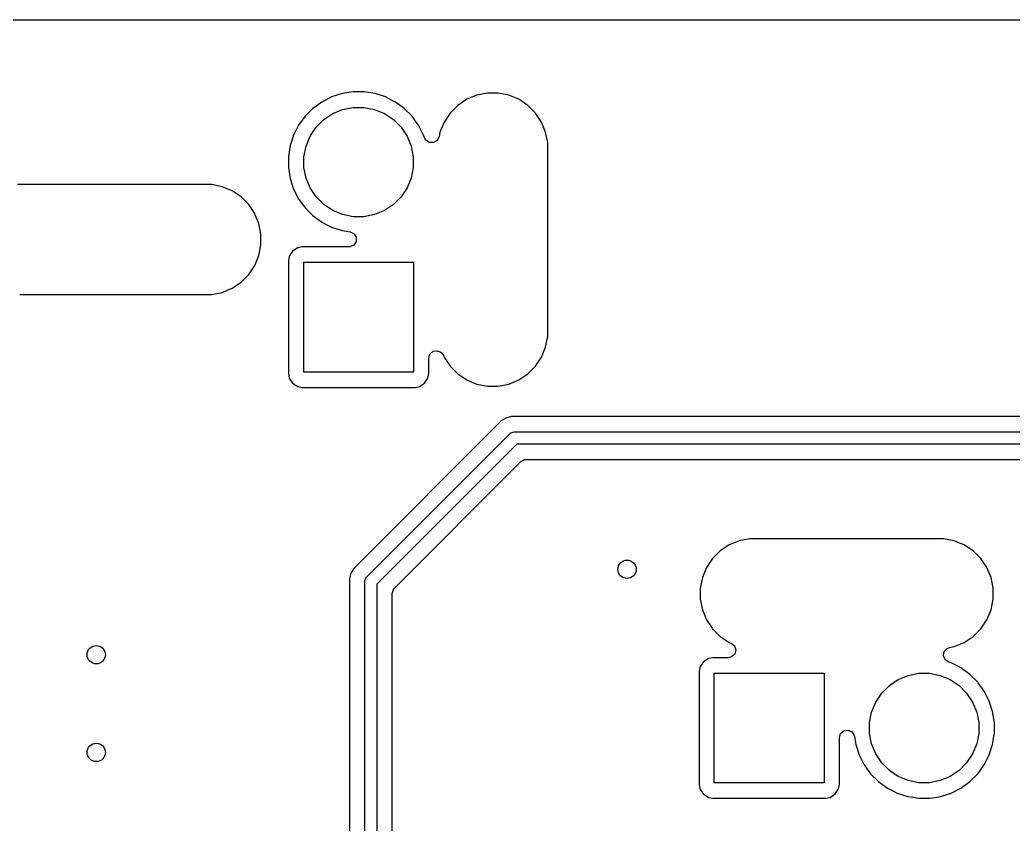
# Model space of a CAD drawing. Extents: x 45 to 205, y -97 to -37.
# Drawn here: x 61.45 to 77.73, y -50.57 to -37.4 of the extents above; entities that cross this region are included whole.
import ezdxf

# ---------------------------------------------------------------- set-up
doc = ezdxf.new("R2010")
doc.units = 0
doc.layers.add('BLACK', color=7, linetype='CONTINUOUS')

msp = doc.modelspace()

# ---------------------------------------------------------------- linework, layer by layer
at = {"layer": 'BLACK', "linetype": 'CONTINUOUS'}
for p, q in [((45.52449, -37.40057), (186.388302, -37.40057)), ((66.909439, -38.57957), (66.730579, -38.607899)), ((66.909444, -38.57957), (66.909439, -38.57957)), ((67.090536, -38.57957), (66.909444, -38.57957)), ((67.090541, -38.57957), (67.090536, -38.57957)), ((67.2694, -38.607899), (67.090541, -38.57957)), ((66.55835, -38.663858), (66.396992, -38.746076)), ((66.558353, -38.663857), (66.55835, -38.663858)), ((66.730579, -38.607899), (66.558353, -38.663857)), ((67.441626, -38.663857), (67.2694, -38.607899)), ((67.441629, -38.663858), (67.441626, -38.663857)), ((67.55129, -38.719734), (67.441629, -38.663858)), ((67.602984, -38.746074), (67.55129, -38.719734)), ((68.773436, -38.70206), (68.625955, -38.800605)), ((68.773449, -38.702053), (68.773436, -38.70206)), ((68.937322, -38.634176), (68.773449, -38.702053)), ((68.937331, -38.634173), (68.937322, -38.634176)), ((69.111296, -38.59957), (68.937331, -38.634173)), ((69.111299, -38.59957), (69.111296, -38.59957)), ((69.288681, -38.59957), (69.111299, -38.59957)), ((69.288684, -38.59957), (69.288681, -38.59957)), ((69.462648, -38.634173), (69.288684, -38.59957)), ((69.462657, -38.634176), (69.462648, -38.634173)), ((69.62653, -38.702053), (69.462657, -38.634176)), ((69.626543, -38.70206), (69.62653, -38.702053)), ((69.774024, -38.800605), (69.626543, -38.70206)), ((66.25049, -38.852515), (66.122435, -38.98057)), ((66.250495, -38.852511), (66.25049, -38.852515)), ((66.396992, -38.746076), (66.250495, -38.852511)), ((66.575733, -38.936341), (66.738734, -38.868824)), ((66.738734, -38.868824), (66.911775, -38.834404)), ((66.911775, -38.834404), (67.088205, -38.834404)), ((67.088205, -38.834404), (67.261246, -38.868824)), ((67.261246, -38.868824), (67.424247, -38.936341)), ((67.602986, -38.746075), (67.602984, -38.746074)), ((67.602987, -38.746076), (67.602986, -38.746075)), ((67.749484, -38.852511), (67.602987, -38.746076)), ((67.749489, -38.852515), (67.749484, -38.852511)), ((67.877544, -38.98057), (67.749489, -38.852515)), ((68.625951, -38.800608), (68.500528, -38.926031)), ((68.625955, -38.800605), (68.625951, -38.800608)), ((69.774028, -38.800608), (69.774024, -38.800605)), ((69.899451, -38.926031), (69.774028, -38.800608)), ((66.122431, -38.980575), (66.015996, -39.127072)), ((66.122435, -38.98057), (66.122431, -38.980575)), ((66.304281, -39.159116), (66.429036, -39.034361)), ((66.429036, -39.034361), (66.575733, -38.936341)), ((67.424247, -38.936341), (67.570944, -39.034361)), ((67.570944, -39.034361), (67.695699, -39.159116)), ((67.877548, -38.980575), (67.877544, -38.98057)), ((67.945073, -39.073516), (67.877548, -38.980575)), ((68.500525, -38.926035), (68.40198, -39.073516)), ((68.500528, -38.926031), (68.500525, -38.926035)), ((69.899454, -38.926035), (69.899451, -38.926031)), ((69.997999, -39.073516), (69.899454, -38.926035)), ((66.015996, -39.127072), (65.933778, -39.28843)), ((66.206261, -39.305813), (66.304281, -39.159116)), ((67.695699, -39.159116), (67.793719, -39.305813)), ((67.983986, -39.127076), (67.945073, -39.073516)), ((68.066201, -39.288431), (67.983986, -39.127076)), ((68.401973, -39.073529), (68.334096, -39.237402)), ((68.40198, -39.073516), (68.401973, -39.073529)), ((69.998006, -39.073529), (69.997999, -39.073516)), ((70.065883, -39.237402), (69.998006, -39.073529)), ((65.933777, -39.288433), (65.877819, -39.460659)), ((65.933778, -39.28843), (65.933777, -39.288433)), ((66.138744, -39.468814), (66.206261, -39.305813)), ((67.793719, -39.305813), (67.861236, -39.468814)), ((68.07923, -39.328532), (68.066201, -39.288431)), ((68.099235, -39.366283), (68.07923, -39.328532)), ((68.155907, -39.40715), (68.099235, -39.366283)), ((68.286392, -39.376317), (68.225676, -39.410891)), ((68.318778, -39.314407), (68.286392, -39.376317)), ((68.334094, -39.237408), (68.318778, -39.314407)), ((68.334096, -39.237402), (68.334094, -39.237408)), ((70.065886, -39.237411), (70.065883, -39.237402)), ((70.100489, -39.411374), (70.065886, -39.237411)), ((65.877819, -39.460659), (65.84949, -39.639518)), ((66.104324, -39.641855), (66.138744, -39.468814)), ((67.861236, -39.468814), (67.895656, -39.641855)), ((68.225676, -39.410891), (68.155907, -39.40715)), ((70.10049, -39.411376), (70.100489, -39.411374)), ((70.10049, -39.411379), (70.10049, -39.411376)), ((70.10049, -39.447343), (70.10049, -39.411379)), ((70.10049, -42.442487), (70.10049, -39.447343)), ((65.84949, -39.639518), (65.84949, -39.820621)), ((66.104324, -39.818285), (66.104324, -39.641855)), ((67.895656, -39.641855), (67.895656, -39.818285)), ((65.84949, -39.820621), (65.877819, -39.99948)), ((66.138744, -39.991326), (66.104324, -39.818285)), ((67.895656, -39.818285), (67.861236, -39.991326)), ((65.877819, -39.99948), (65.933777, -40.171706)), ((66.206261, -40.154327), (66.138744, -39.991326)), ((67.861236, -39.991326), (67.793719, -40.154327)), ((61.551337, -40.099497), (61.411295, -40.099498)), ((61.551355, -40.099502), (61.551337, -40.099497)), ((64.499989, -40.099502), (61.551355, -40.099502)), ((64.588679, -40.099501), (64.499989, -40.099502)), ((64.588681, -40.099501), (64.588679, -40.099501)), ((64.762657, -40.134105), (64.588681, -40.099501)), ((64.762659, -40.134106), (64.762657, -40.134105)), ((64.762667, -40.134108), (64.762659, -40.134106)), ((64.926531, -40.201982), (64.762667, -40.134108)), ((64.926536, -40.201984), (64.926531, -40.201982)), ((64.926539, -40.201986), (64.926536, -40.201984)), ((65.074029, -40.300534), (64.926539, -40.201986)), ((65.933777, -40.171706), (65.933778, -40.171709)), ((65.933778, -40.171709), (66.015996, -40.333067)), ((66.304281, -40.301024), (66.206261, -40.154327)), ((67.793719, -40.154327), (67.695699, -40.301024)), ((65.199459, -40.425962), (65.074029, -40.300534)), ((66.015996, -40.333067), (66.122431, -40.479564)), ((66.429036, -40.425779), (66.304281, -40.301024)), ((67.695699, -40.301024), (67.570944, -40.425779)), ((65.287974, -40.558433), (65.199459, -40.425962)), ((66.122431, -40.479564), (66.122435, -40.479569)), ((66.122435, -40.479569), (66.25049, -40.607624)), ((66.575733, -40.523799), (66.429036, -40.425779)), ((66.738734, -40.591316), (66.575733, -40.523799)), ((67.424247, -40.523799), (67.261246, -40.591316)), ((67.570944, -40.425779), (67.424247, -40.523799)), ((65.29801, -40.573453), (65.287974, -40.558433)), ((65.307393, -40.596106), (65.29801, -40.573453)), ((65.365892, -40.737333), (65.307393, -40.596106)), ((66.25049, -40.607624), (66.250495, -40.607628)), ((66.250495, -40.607628), (66.378277, -40.700466)), ((66.911775, -40.625736), (66.738734, -40.591316)), ((67.088205, -40.625736), (66.911775, -40.625736)), ((67.261246, -40.591316), (67.088205, -40.625736)), ((65.388749, -40.852241), (65.365892, -40.737333)), ((65.400497, -40.911303), (65.388749, -40.852241)), ((66.378277, -40.700466), (66.396996, -40.714066)), ((66.396996, -40.714066), (66.502474, -40.76781)), ((66.502474, -40.76781), (66.55835, -40.796281)), ((66.55835, -40.796281), (66.558353, -40.796282)), ((66.558353, -40.796282), (66.644466, -40.824261)), ((66.644466, -40.824261), (66.730581, -40.852241)), ((66.730581, -40.852241), (66.794319, -40.862336)), ((65.400498, -40.911305), (65.400497, -40.911303)), ((65.400498, -40.911308), (65.400498, -40.911305)), ((65.400498, -41.088692), (65.400498, -40.911308)), ((66.794319, -40.862336), (66.862257, -40.873097)), ((66.862257, -40.873097), (66.925392, -40.903026)), ((66.925392, -40.903026), (66.962323, -40.962338)), ((66.962323, -40.962338), (66.961325, -41.032201)), ((65.365892, -41.262667), (65.400498, -41.088692)), ((66.00225, -41.134103), (65.919389, -41.189469)), ((66.002254, -41.134102), (66.00225, -41.134103)), ((66.075313, -41.11957), (66.002254, -41.134102)), ((66.842859, -41.11957), (66.075313, -41.11957)), ((66.858751, -41.118547), (66.842859, -41.11957)), ((66.922715, -41.090433), (66.858751, -41.118547)), ((66.961325, -41.032201), (66.922715, -41.090433)), ((65.298009, -41.426549), (65.365892, -41.262667)), ((65.864022, -41.272334), (65.84949, -41.345391)), ((65.84949, -41.345391), (65.84949, -43.194748)), ((65.864023, -41.27233), (65.864022, -41.272334)), ((65.919389, -41.189469), (65.864023, -41.27233)), ((65.199459, -41.574038), (65.298009, -41.426549)), ((66.09999, -43.17007), (66.09999, -41.37007)), ((66.09999, -41.37007), (67.89999, -41.37007)), ((67.89999, -41.37007), (67.89999, -43.17007)), ((65.074029, -41.699466), (65.199459, -41.574038)), ((64.762657, -41.865895), (64.926539, -41.798014)), ((64.926539, -41.798014), (65.074029, -41.699466)), ((61.447267, -41.900502), (64.562698, -41.900502)), ((64.562698, -41.900502), (64.56274, -41.900498)), ((64.56274, -41.900498), (64.588681, -41.900499)), ((64.588681, -41.900499), (64.762657, -41.865895)), ((70.10049, -42.50007), (70.10049, -42.442487)), ((70.065884, -42.762736), (70.10049, -42.588761)), ((70.10049, -42.588761), (70.10049, -42.50007)), ((69.998003, -42.926617), (70.065884, -42.762736)), ((68.15049, -42.942863), (68.170175, -42.875824)), ((68.15049, -43.194744), (68.15049, -42.942863)), ((68.170175, -42.875824), (68.222979, -42.830069)), ((68.222979, -42.830069), (68.292137, -42.820125)), ((68.292137, -42.820125), (68.355693, -42.84915)), ((68.355693, -42.84915), (68.389052, -42.895412)), ((68.389052, -42.895412), (68.401976, -42.926616)), ((68.401976, -42.926616), (68.40198, -42.926623)), ((68.40198, -42.926623), (68.500525, -43.074104)), ((69.899454, -43.074105), (69.998003, -42.926617)), ((68.500525, -43.074104), (68.500528, -43.074108)), ((68.500528, -43.074108), (68.625951, -43.199531)), ((69.774025, -43.199534), (69.899454, -43.074105)), ((65.84949, -43.194748), (65.864022, -43.267805)), ((65.864022, -43.267805), (65.864023, -43.267809)), ((65.864023, -43.267809), (65.864024, -43.26781)), ((65.864024, -43.26781), (65.919389, -43.350671)), ((67.89999, -43.17007), (66.09999, -43.17007)), ((68.080591, -43.350671), (68.135956, -43.26781)), ((68.135956, -43.26781), (68.15049, -43.194744)), ((68.625951, -43.199531), (68.625955, -43.199534)), ((68.625955, -43.199534), (68.773436, -43.298079)), ((68.773436, -43.298079), (68.773449, -43.298086)), ((68.773449, -43.298086), (68.896353, -43.348993)), ((69.462656, -43.365964), (69.626537, -43.298083)), ((69.626537, -43.298083), (69.774025, -43.199534)), ((65.919389, -43.350671), (66.00225, -43.406036)), ((66.00225, -43.406036), (66.002254, -43.406037)), ((66.002254, -43.406037), (66.075311, -43.420569)), ((66.075311, -43.420569), (66.075314, -43.42057)), ((66.075314, -43.42057), (66.075316, -43.42057)), ((66.075316, -43.42057), (67.924666, -43.42057)), ((67.924666, -43.42057), (67.924667, -43.420569)), ((67.924667, -43.420569), (67.99773, -43.406036)), ((67.99773, -43.406036), (68.080591, -43.350671)), ((68.896353, -43.348993), (68.937324, -43.365964)), ((68.937324, -43.365964), (68.937326, -43.365964)), ((68.937326, -43.365964), (68.937331, -43.365966)), ((68.937331, -43.365966), (69.111294, -43.400569)), ((69.111294, -43.400569), (69.111297, -43.40057)), ((69.111297, -43.40057), (69.111299, -43.40057)), ((69.111299, -43.40057), (69.288683, -43.40057)), ((69.288683, -43.40057), (69.288684, -43.400569)), ((69.288684, -43.400569), (69.346672, -43.389034)), ((69.346672, -43.389034), (69.462648, -43.365966)), ((69.462648, -43.365966), (69.462651, -43.365964)), ((69.462651, -43.365964), (69.462656, -43.365964)), ((69.414699, -43.923457), (69.334781, -43.969597)), ((69.414702, -43.923456), (69.414699, -43.923457)), ((69.503846, -43.89957), (69.414702, -43.923456)), ((172.928446, -43.89957), (69.503846, -43.89957)), ((69.334776, -43.969601), (66.919521, -46.384856)), ((69.334781, -43.969597), (69.334776, -43.969601)), ((67.479279, -46.179359), (69.479279, -44.179359)), ((69.479279, -44.179359), (69.494433, -44.166923)), ((69.494433, -44.166923), (69.530481, -44.151991)), ((69.530481, -44.151991), (69.54999, -44.15007)), ((69.54999, -44.15007), (168.24999, -44.15007)), ((69.591412, -44.35007), (67.620701, -46.320781)), ((168.24999, -44.35007), (69.591412, -44.35007)), ((69.658853, -44.636889), (69.720176, -44.603404)), ((69.720176, -44.603404), (69.746534, -44.60057)), ((69.746534, -44.60057), (100.154446, -44.60057)), ((67.586809, -46.708933), (69.658853, -44.636889)), ((73.411297, -45.899631), (73.237329, -45.934239)), ((73.438717, -45.899631), (73.411297, -45.899631)), ((73.439657, -45.89957), (73.438717, -45.899631)), ((73.499982, -45.89957), (73.439657, -45.89957)), ((73.557565, -45.899569), (73.499982, -45.89957)), ((73.557568, -45.89957), (73.557565, -45.899569)), ((76.499982, -45.89957), (73.557568, -45.89957)), ((76.588676, -45.899569), (76.499982, -45.89957)), ((76.588678, -45.899569), (76.588676, -45.899569)), ((76.762661, -45.934173), (76.588678, -45.899569)), ((73.073447, -46.002125), (72.925977, -46.100664)), ((73.073461, -46.002118), (73.073447, -46.002125)), ((73.237319, -45.934242), (73.073461, -46.002118)), ((73.237329, -45.934239), (73.237319, -45.934242)), ((76.82321, -45.959252), (76.762661, -45.934173)), ((76.926549, -46.002054), (76.82321, -45.959252)), ((76.92655, -46.002055), (76.926548, -46.002054)), ((76.926548, -46.002054), (76.926549, -46.002054)), ((76.963793, -46.026939), (76.92655, -46.002055)), ((77.074043, -46.100603), (76.963793, -46.026939)), ((67.129279, -46.529359), (67.479274, -46.179364)), ((67.479274, -46.179364), (67.479279, -46.179359)), ((72.800555, -46.226088), (72.702013, -46.373568)), ((72.800557, -46.226086), (72.800555, -46.226088)), ((72.925971, -46.100669), (72.800557, -46.226086)), ((72.925977, -46.100664), (72.925971, -46.100669)), ((77.074046, -46.100606), (77.074043, -46.100603)), ((77.199482, -46.22604), (77.074046, -46.100606)), ((77.298036, -46.373534), (77.199482, -46.22604)), ((66.919515, -46.384864), (66.893146, -46.430538)), ((66.919521, -46.384856), (66.919515, -46.384864)), ((67.620695, -46.320785), (67.29999, -46.641491)), ((67.620701, -46.320781), (67.620695, -46.320785)), ((72.702007, -46.373579), (72.634137, -46.537435)), ((72.702013, -46.373568), (72.702007, -46.373579)), ((77.365922, -46.537422), (77.298036, -46.373534)), ((66.873376, -46.464781), (66.84949, -46.553926)), ((66.84949, -46.553926), (66.84949, -52.353526)), ((66.893146, -46.43054), (66.873376, -46.464781)), ((66.893146, -46.430538), (66.893146, -46.43054)), ((67.101911, -46.580561), (67.116843, -46.544513)), ((67.116843, -46.544513), (67.129279, -46.529359)), ((72.634132, -46.537452), (72.59953, -46.711409)), ((72.634137, -46.537435), (72.634132, -46.537452)), ((77.365922, -46.537426), (77.365922, -46.537422)), ((77.365923, -46.537427), (77.365922, -46.537426)), ((77.40053, -46.711401), (77.365923, -46.537427)), ((67.09999, -46.60007), (67.101911, -46.580561)), ((67.09999, -50.55007), (67.09999, -46.60007)), ((67.29999, -46.641491), (67.29999, -50.55007)), ((67.570175, -46.729575), (67.586809, -46.708933)), ((72.59953, -46.711409), (72.59953, -46.88879)), ((77.40053, -46.711404), (77.40053, -46.711401)), ((77.40053, -46.888796), (77.40053, -46.711404)), ((67.55049, -46.796614), (67.570175, -46.729575)), ((67.55049, -48.075391), (67.55049, -46.796614)), ((72.59953, -46.88879), (72.634132, -47.062747)), ((77.365922, -47.062778), (77.40053, -46.888796)), ((72.634132, -47.062747), (72.634137, -47.062764)), ((72.634137, -47.062764), (72.702007, -47.22662)), ((77.298036, -47.226666), (77.365922, -47.062778)), ((72.702007, -47.22662), (72.702009, -47.226625)), ((72.702009, -47.226625), (72.702011, -47.226628)), ((72.702011, -47.226628), (72.793298, -47.363251)), ((72.793298, -47.363251), (72.800555, -47.374111)), ((77.199482, -47.37416), (77.298036, -47.226666)), ((72.800555, -47.374111), (72.800557, -47.374113)), ((72.800557, -47.374113), (72.925971, -47.49953)), ((72.925971, -47.49953), (72.925977, -47.499535)), ((72.925977, -47.499535), (73.073447, -47.598074)), ((76.92655, -47.598145), (77.074046, -47.499594)), ((77.074046, -47.499594), (77.199482, -47.37416)), ((73.073447, -47.598074), (73.073451, -47.598076)), ((73.073451, -47.598076), (73.073457, -47.59808)), ((73.073457, -47.59808), (73.098334, -47.608384)), ((73.098334, -47.608384), (73.104671, -47.61101)), ((73.104671, -47.61101), (73.159074, -47.654852)), ((73.159074, -47.654852), (73.181137, -47.721147)), ((76.598686, -47.748224), (76.64593, -47.696749)), ((76.64593, -47.696749), (76.685769, -47.68132)), ((76.685769, -47.68132), (76.762661, -47.666027)), ((76.762661, -47.666027), (76.92655, -47.598145)), ((72.805313, -47.84957), (72.732254, -47.864102)), ((73.057216, -47.84957), (72.805313, -47.84957)), ((73.112718, -47.836455), (73.057216, -47.84957)), ((73.163856, -47.788846), (73.112718, -47.836455)), ((73.181137, -47.721147), (73.163856, -47.788846)), ((76.586771, -47.817071), (76.598686, -47.748224)), ((76.613969, -47.881429), (76.586771, -47.817071)), ((72.594022, -48.002334), (72.57949, -48.075391)), ((72.594023, -48.00233), (72.594022, -48.002334)), ((72.649389, -47.919469), (72.594023, -48.00233)), ((72.73225, -47.864103), (72.649389, -47.919469)), ((72.732254, -47.864102), (72.73225, -47.864103)), ((76.671645, -47.920867), (76.613969, -47.881429)), ((76.711626, -47.933857), (76.671645, -47.920867)), ((76.711629, -47.933858), (76.711626, -47.933857)), ((76.82129, -47.989734), (76.711629, -47.933858)), ((76.872984, -48.016074), (76.82129, -47.989734)), ((76.872986, -48.016075), (76.872984, -48.016074)), ((76.872987, -48.016076), (76.872986, -48.016075)), ((77.019484, -48.122511), (76.872987, -48.016076)), ((67.55049, -50.503926), (67.55049, -48.075391)), ((72.57949, -48.075391), (72.57949, -49.924748)), ((72.82999, -49.90007), (72.82999, -48.10007)), ((72.82999, -48.10007), (74.62999, -48.10007)), ((74.62999, -48.10007), (74.62999, -49.90007)), ((75.845733, -48.206341), (76.008734, -48.138824)), ((76.008734, -48.138824), (76.181775, -48.104404)), ((76.181775, -48.104404), (76.358205, -48.104404)), ((76.358205, -48.104404), (76.531246, -48.138824)), ((76.531246, -48.138824), (76.694247, -48.206341)), ((77.019489, -48.122515), (77.019484, -48.122511)), ((77.147544, -48.25057), (77.019489, -48.122515)), ((75.574281, -48.429116), (75.699036, -48.304361)), ((75.699036, -48.304361), (75.845733, -48.206341)), ((76.694247, -48.206341), (76.840944, -48.304361)), ((76.840944, -48.304361), (76.965699, -48.429116)), ((77.147548, -48.250575), (77.147544, -48.25057)), ((77.156614, -48.263054), (77.147548, -48.250575)), ((77.253986, -48.397076), (77.156614, -48.263054)), ((75.476261, -48.575813), (75.574281, -48.429116)), ((76.965699, -48.429116), (77.063719, -48.575813)), ((77.280733, -48.44957), (77.253986, -48.397076)), ((77.336201, -48.55843), (77.280733, -48.44957)), ((75.408744, -48.738814), (75.476261, -48.575813)), ((77.063719, -48.575813), (77.131236, -48.738814)), ((77.336202, -48.558433), (77.336201, -48.55843)), ((77.336568, -48.559561), (77.336202, -48.558433)), ((77.392161, -48.730661), (77.336568, -48.559561)), ((75.374324, -48.911855), (75.408744, -48.738814)), ((77.131236, -48.738814), (77.165656, -48.911855)), ((77.401176, -48.787581), (77.392161, -48.730661)), ((77.42049, -48.909518), (77.401176, -48.787581)), ((75.374324, -49.088285), (75.374324, -48.911855)), ((77.165656, -48.911855), (77.165656, -49.088285)), ((77.42049, -49.090621), (77.42049, -48.909518)), ((74.88049, -49.157201), (74.900175, -49.090162)), ((74.88049, -49.924744), (74.88049, -49.157201)), ((74.900175, -49.090162), (74.952979, -49.044407)), ((74.952979, -49.044407), (75.022137, -49.034463)), ((75.022137, -49.034463), (75.085693, -49.063488)), ((75.085693, -49.063488), (75.123467, -49.122266)), ((75.123467, -49.122266), (75.126963, -49.137803)), ((75.126963, -49.137803), (75.147819, -49.26948)), ((75.408744, -49.261326), (75.374324, -49.088285)), ((77.165656, -49.088285), (77.131236, -49.261326)), ((77.392161, -49.269479), (77.412461, -49.141309)), ((77.412461, -49.141309), (77.42049, -49.090621)), ((75.147819, -49.26948), (75.203777, -49.441706)), ((75.476261, -49.424327), (75.408744, -49.261326)), ((77.131236, -49.261326), (77.063719, -49.424327)), ((77.336201, -49.441709), (77.392161, -49.269479)), ((75.203777, -49.441706), (75.203778, -49.441709)), ((75.203778, -49.441709), (75.285996, -49.603067)), ((75.574281, -49.571024), (75.476261, -49.424327)), ((77.063719, -49.424327), (76.965699, -49.571024)), ((77.253986, -49.603064), (77.336201, -49.441709)), ((75.285996, -49.603067), (75.392431, -49.749564)), ((75.699036, -49.695779), (75.574281, -49.571024)), ((76.965699, -49.571024), (76.840944, -49.695779)), ((77.147543, -49.749571), (77.253986, -49.603064)), ((75.392431, -49.749564), (75.392435, -49.749569)), ((75.392435, -49.749569), (75.52049, -49.877624)), ((75.845733, -49.793799), (75.699036, -49.695779)), ((76.008734, -49.861316), (75.845733, -49.793799)), ((76.694247, -49.793799), (76.531246, -49.861316)), ((76.840944, -49.695779), (76.694247, -49.793799)), ((77.019491, -49.877623), (77.147543, -49.749571)), ((72.57949, -49.924748), (72.594022, -49.997805)), ((74.62999, -49.90007), (72.82999, -49.90007)), ((74.865956, -49.99781), (74.88049, -49.924744)), ((75.52049, -49.877624), (75.520495, -49.877628)), ((75.520495, -49.877628), (75.622602, -49.951812)), ((75.622602, -49.951812), (75.666996, -49.984066)), ((76.181775, -49.895736), (76.008734, -49.861316)), ((76.358205, -49.895736), (76.181775, -49.895736)), ((76.531246, -49.861316), (76.358205, -49.895736)), ((76.872984, -49.984066), (77.019491, -49.877623)), ((72.594022, -49.997805), (72.594023, -49.997809)), ((72.594023, -49.997809), (72.594024, -49.99781)), ((72.594024, -49.99781), (72.649389, -50.080671)), ((72.649389, -50.080671), (72.711604, -50.122241)), ((72.711604, -50.122241), (72.73225, -50.136036)), ((72.73225, -50.136036), (72.732254, -50.136037)), ((72.732254, -50.136037), (72.805311, -50.150569)), ((74.654667, -50.150569), (74.72773, -50.136036)), ((74.72773, -50.136036), (74.810591, -50.080671)), ((74.810591, -50.080671), (74.865956, -49.99781)), ((75.666996, -49.984066), (75.754253, -50.028526)), ((75.754253, -50.028526), (75.82835, -50.066281)), ((75.82835, -50.066281), (75.828353, -50.066282)), ((75.828353, -50.066282), (75.914466, -50.094261)), ((75.914466, -50.094261), (76.000581, -50.122241)), ((76.000581, -50.122241), (76.083419, -50.135361)), ((76.083419, -50.135361), (76.179439, -50.15057)), ((76.360541, -50.15057), (76.4523, -50.136036)), ((76.4523, -50.136036), (76.539399, -50.122241)), ((76.539399, -50.122241), (76.711629, -50.066281)), ((76.711629, -50.066281), (76.872984, -49.984066)), ((72.805311, -50.150569), (72.805314, -50.15057)), ((72.805314, -50.15057), (72.805316, -50.15057)), ((72.805316, -50.15057), (74.654666, -50.15057)), ((74.654666, -50.15057), (74.654667, -50.150569)), ((76.179439, -50.15057), (76.179444, -50.15057)), ((76.179444, -50.15057), (76.360541, -50.15057)), ((67.09999, -52.508648), (67.09999, -50.55007)), ((67.29999, -50.55007), (67.29999, -52.55007)), ((67.55049, -51.411306), (67.55049, -50.503926))]:
    msp.add_line(p, q, dxfattribs=at)
at = {"layer": 'BLACK'}
for centre in [(71.39999, -46.40007), (62.69999, -47.80007), (62.69999, -49.40007)]:
    msp.add_circle(centre, 0.15, dxfattribs=at)

doc.saveas('drawing.dxf')
